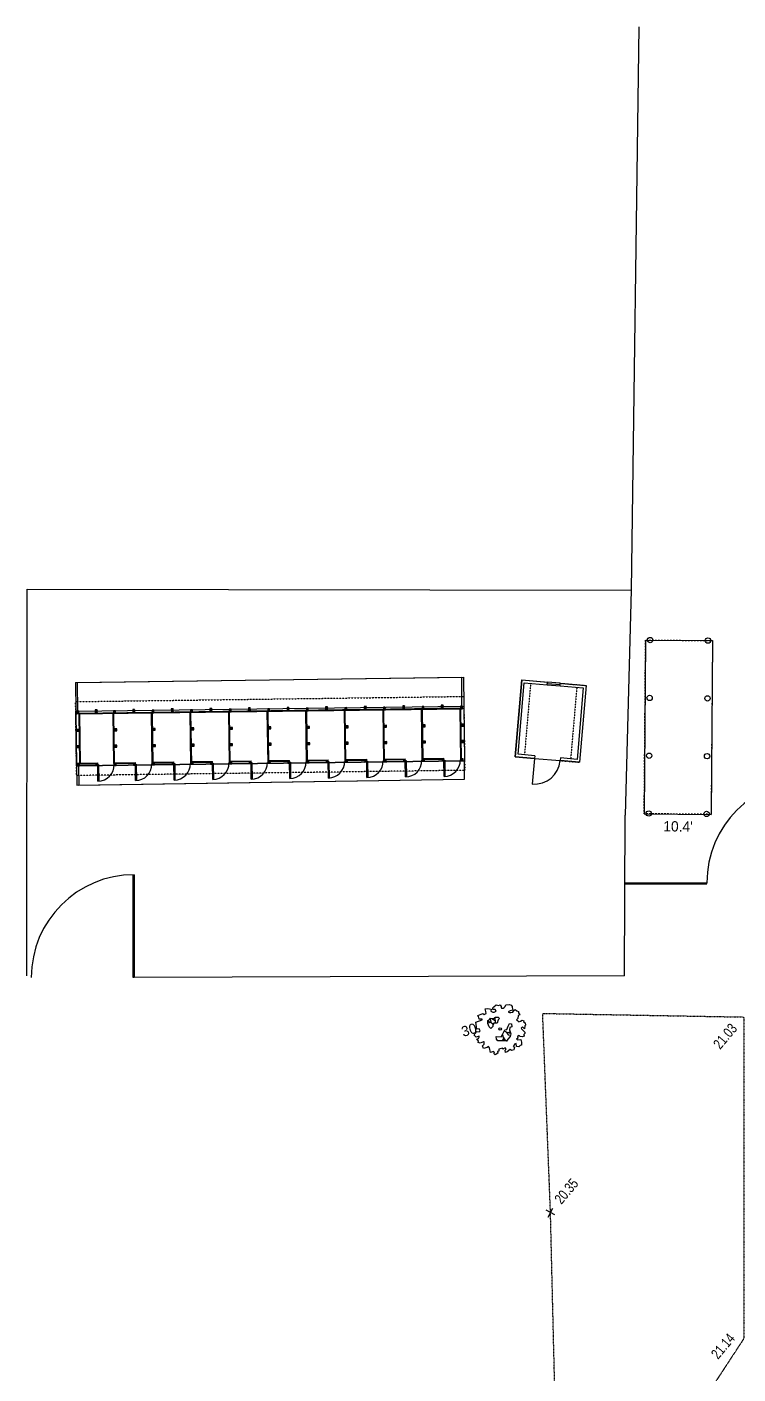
# Model space of a CAD drawing. Header units: inches. Extents: x -625442 to 34963, y -27993 to 66986.
# Drawn here: x 238 to 1565, y 28513 to 31030 of the extents above; entities that cross this region are included whole.
import ezdxf
from ezdxf.enums import TextEntityAlignment as Align

# ---------------------------------------------------------------- set-up
doc = ezdxf.new("R2010")
doc.units = ezdxf.units.IN
doc.header["$LTSCALE"] = 0.5
doc.header["$MEASUREMENT"] = 0
doc.linetypes.add('DASHED2', pattern=[0.375, 0.25, -0.125])
doc.linetypes.add('HIDDEN2', pattern=[0.1875, 0.125, -0.0625])
for name, color, linetype in [('BUILDING', 253, 'DASHED2'), ('EDGE OF PAVEMENT', 253, 'DASHED2'), ('FENCE', 7, 'FEN_LINE'), ('P-ABOVE', 201, 'HIDDEN2'), ('P-BELOW-LIGHT', 143, 'Continuous'), ('P-DOOR', 51, 'Continuous'), ('P-RAILING', 60, 'Continuous'), ('P-WALL', 90, 'Continuous'), ('P-WINDOW', 213, 'Continuous'), ('SPOT ELEVATION TEXT', 252, 'Continuous'), ('TEXT', 7, 'Continuous'), ('Trees-Anno', 43, 'Continuous'), ('TreesMARK', 46, 'Continuous')]:
    doc.layers.add(name, color=color, linetype=linetype)
doc.styles.add('BLDG', font='IC-Romans.shx', dxfattribs={"width": 0.8})
doc.styles.get("Standard").update_dxf_attribs({"font": 'Arial.ttf'})
doc.styles.add('TXT', font='IC-Romans.shx')
doc.linetypes.add('FEN_LINE', pattern='A,0.5,-0.2,[" X ",Standard,S=0.1,R=0,X=-0.1,Y=-0.05],-0.25', length=0.95)

# ---------------------------------------------------------------- blocks, each defined once
blk = doc.blocks.new('SPT10')
at = {"color": 0, "linetype": 'Continuous'}
for p, q in [((-0.35, -0.35), (0.35, 0.35)), ((0.35, -0.35), (-0.35, 0.35))]:
    blk.add_line(p, q, dxfattribs=at)
blk = doc.blocks.new('TREE11')
at = {"linetype": 'Continuous'}
for p, q in [((-0.134, 0.178), (-0.184, 0.176)), ((-0.156, 0.177), (-0.179, 0.211)), ((-0.132, 0.24), (-0.134, 0.178)), ((-0.134, 0.178), (-0.103, 0.129)), ((-0.094, 0.242), (-0.047, 0.184)), ((-0.034, 0.247), (-0.058, 0.14)), ((0.006, -0.194), (-0.03, -0.231)), ((0.008, -0.119), (0.006, -0.244)), ((0.008, -0.167), (0.027, -0.23)), ((0.027, -0.23), (0.058, -0.256)), ((0.065, -0.059), (0.113, -0.104)), ((0.096, -0.089), (0.115, -0.156)), ((0.113, -0.104), (0.17, -0.108)), ((0.115, -0.156), (0.157, -0.173)), ((0.141, -0.107), (0.163, -0.133))]:
    blk.add_line(p, q, dxfattribs=at)
for points in [[(-0.04, 0.357), (-0.015, 0.344), (0.008, 0.351), (0.028, 0.361), (0.015, 0.389), (-0.027, 0.402), (-0.019, 0.434), (0.006, 0.451), (0.063, 0.474), (0.102, 0.449), (0.138, 0.447), (0.147, 0.41), (0.136, 0.393), (0.141, 0.378), (0.17, 0.37), (0.196, 0.378), (0.22, 0.391), (0.243, 0.415), (0.313, 0.402), (0.339, 0.381), (0.35, 0.351), (0.344, 0.329), (0.34, 0.28), (0.289, 0.282), (0.248, 0.275), (0.265, 0.252), (0.293, 0.244), (0.328, 0.244), (0.361, 0.265), (0.39, 0.275), (0.412, 0.246), (0.437, 0.224), (0.433, 0.195), (0.446, 0.154), (0.413, 0.148), (0.388, 0.092), (0.354, 0.079), (0.368, 0.058), (0.388, 0.027), (0.422, 0.031), (0.457, 0.043), (0.483, 0.016), (0.474, 0.001), (0.503, -0.026), (0.494, -0.071), (0.476, -0.084), (0.45, -0.136), (0.429, -0.087), (0.398, -0.104), (0.399, -0.119), (0.44, -0.196), (0.432, -0.226), (0.411, -0.238), (0.409, -0.268), (0.363, -0.268), (0.329, -0.255), (0.315, -0.23), (0.28, -0.238), (0.276, -0.273), (0.246, -0.282), (0.266, -0.303), (0.327, -0.315), (0.32, -0.365), (0.306, -0.423), (0.28, -0.423), (0.248, -0.44), (0.207, -0.421), (0.216, -0.36), (0.179, -0.362), (0.166, -0.381), (0.14, -0.4), (0.162, -0.419), (0.138, -0.464), (0.091, -0.464), (0.072, -0.441), (0.001, -0.467), (-0.033, -0.467), (-0.028, -0.422), (-0.003, -0.413), (-0.014, -0.379), (-0.063, -0.389), (-0.062, -0.374), (-0.141, -0.37), (-0.149, -0.404), (-0.177, -0.406), (-0.18, -0.435), (-0.24, -0.45), (-0.26, -0.42), (-0.236, -0.405), (-0.254, -0.38), (-0.315, -0.38), (-0.303, -0.291), (-0.316, -0.259), (-0.349, -0.272), (-0.418, -0.27), (-0.422, -0.212), (-0.383, -0.196), (-0.372, -0.151), (-0.384, -0.142), (-0.455, -0.151), (-0.484, -0.125), (-0.473, -0.106), (-0.49, -0.053), (-0.458, -0.053), (-0.439, -0.033), (-0.432, -0.017), (-0.493, -0.016), (-0.518, 0.028), (-0.497, 0.053), (-0.45, 0.082), (-0.409, 0.069), (-0.382, 0.08), (-0.388, 0.119), (-0.437, 0.131), (-0.412, 0.266), (-0.287, 0.27), (-0.282, 0.283), (-0.337, 0.3), (-0.331, 0.357), (-0.341, 0.379), (-0.305, 0.383), (-0.238, 0.387), (-0.216, 0.358), (-0.176, 0.368), (-0.17, 0.404), (-0.164, 0.459), (-0.113, 0.45), (-0.059, 0.418), (-0.073, 0.387)], [(-0.118, 0.258), (-0.067, 0.236), (-0.022, 0.249), (0.027, 0.23), (0.047, 0.196), (0.015, 0.181), (-0.022, 0.128), (-0.087, 0.145), (-0.114, 0.117), (-0.121, 0.09), (-0.174, 0.064), (-0.194, 0.1), (-0.201, 0.17), (-0.18, 0.224), (-0.136, 0.243)], [(0.014, -0.114), (0.079, -0.044), (0.118, -0.048), (0.163, 0.008), (0.206, 0.048), (0.241, 0.034), (0.227, -0.023), (0.185, -0.025), (0.166, -0.07), (0.171, -0.149), (0.145, -0.196), (0.088, -0.232), (0.048, -0.263), (-0.004, -0.237), (-0.053, -0.224), (-0.108, -0.207), (-0.126, -0.167), (-0.115, -0.115), (-0.029, -0.154)]]:
    blk.add_lwpolyline(points, close=True, dxfattribs=at)
blk.add_circle((0, 0), 0.0248, dxfattribs=at)

msp = doc.modelspace()

# ---------------------------------------------------------------- linework, layer by layer
at = {"layer": 'BUILDING'}
for points in [[(1233.59915, 29803.43429), (1281.69489, 29799.30798)], [(1233.24615, 29658.93558), (1269.38581, 29655.83503)]]:
    msp.add_lwpolyline(points, dxfattribs=at)
at = {"layer": 'EDGE OF PAVEMENT'}
msp.add_lwpolyline([(390.69341, 27549.35612), (569.8904, 27544.7417, 0.2981390383), (787.33109, 27646.58865), (1180.5917, 28218.46808, 0.1475932194), (1225.11935, 28404.57411), (1215.23144, 28814.57359), (1200.63529, 29186.60675), (1576.1916, 29179.92897), (1576.01731, 28578.97056), (1317.40146, 28183.47514), (947.93987, 27659.94626, 0.2046570886), (907.99638, 27221.43484)], format="xyb", dxfattribs=at)
at = {"layer": 'FENCE'}
for points in [[(1380.194, 31029.52583), (1365.60568, 29977.41382)], [(237.8829, 29256.95583), (238.34427, 29979.35082), (1365.60568, 29977.41382), (1354.85345, 29556.83417)], [(1392.74543, 29884.153), (1390.12752, 29559.55832)], [(1392.74543, 29884.153), (1517.66356, 29883.14552)], [(1517.66356, 29883.14552), (1515.04566, 29558.55084)], [(328.20398, 29805.0915), (1052.83207, 29814.80014)], [(328.20398, 29805.0915), (328.92742, 29751.09635)], [(332.67708, 29751.14659), (331.95365, 29805.14174), (1049.11278, 29814.75031), (1049.11278, 29760.74546)], [(1052.83207, 29814.80014), (1053.5555, 29760.80499)], [(1161.59125, 29809.61211), (1149.28217, 29666.13917)], [(1161.59125, 29809.61211), (1210.62905, 29805.40498)], [(1281.69489, 29799.30798), (1269.38581, 29655.83503)], [(328.92742, 29751.09635), (1053.5555, 29760.80499)], [(328.92742, 29751.09635), (330.2942, 29649.08272)], [(1053.5555, 29760.80499), (1054.92229, 29658.79136)], [(330.2942, 29649.08272), (1054.92229, 29658.79136)], [(330.2942, 29649.08272), (330.68456, 29612.88554), (1054.70417, 29624.06269), (1054.92229, 29658.79136)], [(334.04356, 29649.15574), (334.52872, 29612.94489), (1054.70417, 29624.06269)], [(1149.28217, 29666.13917), (1185.42183, 29663.03861)], [(1353.62742, 29256.94758), (1354.85345, 29556.83417)], [(1390.12752, 29559.55832), (1515.04566, 29558.55084)], [(1353.62742, 29256.94758), (437.89051, 29253.798)]]:
    msp.add_lwpolyline(points, dxfattribs=at)
at = {"layer": 'P-ABOVE'}
for p, q in [((1178.10163, 29803.17726), (1166.64735, 29669.66771)), ((1264.32971, 29795.77943), (1252.87543, 29662.26988))]:
    msp.add_line(p, q, dxfattribs=at)
for points in [[(1392.74543, 29884.153), (1517.66356, 29883.14552), (1515.04566, 29558.55084), (1390.12752, 29559.55832)], [(328.68627, 29769.09473), (1053.31436, 29778.80337), (1055.16343, 29640.79297), (330.53535, 29631.08433)]]:
    msp.add_lwpolyline(points, close=True, dxfattribs=at)
at = {"layer": 'P-BELOW-LIGHT'}
for p, q in [((1209.25959, 29800.5041), (1233.17175, 29798.45259)), ((1233.59915, 29803.43429), (1209.68699, 29805.4858)), ((330.92724, 29751.12314), (334.47381, 29747.67035)), ((334.42692, 29751.17003), (330.97413, 29747.62346)), ((330.99422, 29746.12359), (330.97413, 29747.62346)), ((330.99422, 29746.12359), (1050.92961, 29755.76936)), ((334.47381, 29747.67035), (1050.90951, 29757.26922)), ((365.14737, 29753.58181), (368.72074, 29748.12919)), ((368.64705, 29753.6287), (365.22105, 29748.0823)), ((397.98821, 29747.02118), (399.24082, 29653.52958)), ((399.42109, 29752.04083), (402.96766, 29748.58803)), ((402.92077, 29752.08772), (399.46798, 29748.54115)), ((399.48807, 29747.04128), (400.74068, 29653.54967)), ((435.39106, 29754.52294), (438.96443, 29749.07032)), ((438.89075, 29754.56983), (435.46475, 29749.02343)), ((469.98175, 29747.98576), (471.28125, 29650.99447)), ((471.41463, 29753.00541), (474.9612, 29749.55261)), ((474.91431, 29753.0523), (471.46152, 29749.50572)), ((471.48161, 29748.00586), (472.78111, 29651.01456)), ((507.3846, 29755.48752), (510.95797, 29750.0349)), ((510.88429, 29755.53441), (507.45829, 29749.98801)), ((541.97529, 29748.95034), (543.27478, 29651.95904)), ((543.40817, 29753.96998), (546.95474, 29750.51719)), ((546.90785, 29754.01687), (543.45506, 29750.4703)), ((543.47515, 29748.97043), (544.77465, 29651.97914)), ((579.37814, 29756.45209), (582.95151, 29750.99948)), ((582.87783, 29756.49898), (579.45182, 29750.95259)), ((613.96882, 29749.91491), (615.26832, 29652.92362)), ((615.4017, 29754.93456), (618.94828, 29751.48176)), ((618.90139, 29754.98145), (615.44859, 29751.43487)), ((615.46869, 29749.93501), (616.76819, 29652.94371)), ((651.37168, 29757.41667), (654.94505, 29751.96405)), ((654.87137, 29757.46356), (651.44536, 29751.91716)), ((685.96236, 29750.87949), (687.26186, 29653.8882)), ((687.39524, 29755.89914), (690.94182, 29752.44634)), ((690.89493, 29755.94603), (687.44213, 29752.39945)), ((687.46223, 29750.89959), (688.76173, 29653.90829)), ((723.36522, 29758.38125), (726.93859, 29752.92863)), ((726.8649, 29758.42813), (723.4389, 29752.88174)), ((757.9559, 29751.84407), (759.2554, 29654.85277)), ((759.38878, 29756.86371), (762.93536, 29753.41092)), ((762.88847, 29756.9106), (759.43567, 29753.36403)), ((759.45577, 29751.86416), (760.75526, 29654.87287)), ((795.35876, 29759.34582), (798.93213, 29753.8932)), ((798.85844, 29759.39271), (795.43244, 29753.84632)), ((829.94944, 29752.80864), (831.24894, 29655.81735)), ((831.38232, 29757.82829), (834.9289, 29754.37549)), ((834.88201, 29757.87518), (831.42921, 29754.3286)), ((831.4493, 29752.82874), (832.7488, 29655.83744)), ((867.3523, 29760.3104), (870.92566, 29754.85778)), ((870.85198, 29760.35729), (867.42598, 29754.81089)), ((901.94298, 29753.77322), (903.24248, 29656.78192)), ((903.37586, 29758.79287), (906.92243, 29755.34007)), ((906.87554, 29758.83976), (903.42275, 29755.29318)), ((903.44284, 29753.79331), (904.74234, 29656.80202)), ((939.34583, 29761.27497), (942.9192, 29755.82236)), ((942.84552, 29761.32186), (939.41952, 29755.77547)), ((973.93652, 29754.7378), (975.23602, 29657.7465)), ((975.3694, 29759.75744), (978.91597, 29756.30465)), ((978.86908, 29759.80433), (975.41629, 29756.25776)), ((975.43638, 29754.75789), (976.73588, 29657.7666)), ((1011.33937, 29762.23955), (1014.91274, 29756.78693)), ((1014.83906, 29762.28644), (1011.41306, 29756.74004)), ((1045.93005, 29755.70237), (1047.22955, 29658.71108)), ((1047.36294, 29760.72202), (1050.90951, 29757.26922)), ((1050.86262, 29760.76891), (1047.40982, 29757.22233)), ((1047.42992, 29755.72247), (1048.72942, 29658.73117)), ((1050.90951, 29757.26922), (1050.92961, 29755.76936)), ((334.49391, 29746.17048), (335.72642, 29654.17874)), ((335.99377, 29746.19058), (337.22629, 29654.19883)), ((687.85074, 29721.90219), (693.39713, 29718.47618)), ((687.89763, 29718.4025), (693.35024, 29721.97587)), ((759.84428, 29722.86676), (765.39067, 29719.44076)), ((759.89117, 29719.36708), (765.34378, 29722.94045)), ((831.83781, 29723.83134), (837.38421, 29720.40534)), ((831.8847, 29720.33165), (837.33732, 29723.90502)), ((903.83135, 29724.79592), (909.37775, 29721.36991)), ((903.87824, 29721.29623), (909.33086, 29724.8696)), ((975.82489, 29725.76049), (981.37129, 29722.33449)), ((975.87178, 29722.26081), (981.3244, 29725.83418)), ((1047.81843, 29726.72507), (1053.36483, 29723.29907)), ((1047.86532, 29723.22538), (1053.31794, 29726.79875)), ((329.38291, 29717.0994), (334.92931, 29713.6734)), ((329.4298, 29713.59972), (334.88242, 29717.17308)), ((399.87658, 29718.04388), (405.42298, 29714.61788)), ((399.92347, 29714.5442), (405.37609, 29718.11757)), ((471.87012, 29719.00846), (477.41652, 29715.58246)), ((471.91701, 29715.50877), (477.36963, 29719.08214)), ((543.86366, 29719.97304), (549.41006, 29716.54703)), ((543.91055, 29716.47335), (549.36317, 29720.04672)), ((615.8572, 29720.93761), (621.40359, 29717.51161)), ((615.90409, 29717.43793), (621.35671, 29721.01129)), ((1048.22704, 29696.22781), (1053.77343, 29692.8018)), ((1048.27392, 29692.72812), (1053.72654, 29696.30149)), ((329.79152, 29686.60214), (335.33791, 29683.17614)), ((329.8384, 29683.10245), (335.29102, 29686.67582)), ((400.28519, 29687.54662), (405.83158, 29684.12062)), ((400.33208, 29684.04693), (405.7847, 29687.6203)), ((472.27873, 29688.5112), (477.82512, 29685.08519)), ((472.32562, 29685.01151), (477.77823, 29688.58488)), ((544.27227, 29689.47577), (549.81866, 29686.04977)), ((544.31915, 29685.97609), (549.77177, 29689.54946)), ((616.2658, 29690.44035), (621.8122, 29687.01435)), ((616.31269, 29686.94066), (621.76531, 29690.51403)), ((688.25934, 29691.40493), (693.80574, 29687.97892)), ((688.30623, 29687.90524), (693.75885, 29691.47861)), ((760.25288, 29692.3695), (765.79928, 29688.9435)), ((760.29977, 29688.86982), (765.75239, 29692.44318)), ((832.24642, 29693.33408), (837.79282, 29689.90807)), ((832.29331, 29689.83439), (837.74593, 29693.40776)), ((904.23996, 29694.29865), (909.78635, 29690.87265)), ((904.28685, 29690.79897), (909.73946, 29694.37234)), ((976.2335, 29695.26323), (981.77989, 29691.83723)), ((976.28039, 29691.76354), (981.733, 29695.33691)), ((332.22674, 29654.13185), (369.97335, 29654.63758)), ((332.24683, 29652.63198), (332.22674, 29654.13185)), ((332.24683, 29652.63198), (369.99344, 29653.13772)), ((332.24683, 29652.63198), (335.79341, 29649.17919)), ((335.74652, 29652.67887), (332.29372, 29649.1323)), ((366.49376, 29653.09083), (370.04033, 29649.63803)), ((369.99344, 29653.13772), (366.54065, 29649.59114)), ((369.99344, 29653.13772), (369.97335, 29654.63758)), ((399.24082, 29653.52958), (400.74068, 29653.54967)), ((400.72059, 29655.04954), (440.21704, 29655.57871)), ((400.74068, 29653.54967), (440.23714, 29654.07885)), ((400.74068, 29653.54967), (404.28726, 29650.09687)), ((404.24037, 29653.59656), (400.78757, 29650.04998)), ((436.73745, 29654.03196), (440.28403, 29650.57916)), ((440.23714, 29654.07885), (436.78434, 29650.53227)), ((440.23714, 29654.07885), (440.21704, 29655.57871)), ((471.28125, 29650.99447), (472.78111, 29651.01456)), ((472.71413, 29656.01411), (512.21058, 29656.54329)), ((472.73422, 29654.51425), (512.23068, 29655.04342)), ((472.73422, 29654.51425), (476.2808, 29651.06145)), ((476.23391, 29654.56114), (472.78111, 29651.01456)), ((508.73099, 29654.99654), (512.27757, 29651.54374)), ((512.23068, 29655.04342), (508.77788, 29651.49685)), ((512.23068, 29655.04342), (512.21058, 29656.54329)), ((543.27478, 29651.95904), (544.77465, 29651.97914)), ((544.70766, 29656.97869), (584.20412, 29657.50787)), ((544.72776, 29655.47882), (584.22422, 29656.008)), ((544.72776, 29655.47882), (548.27434, 29652.02603)), ((548.22745, 29655.52571), (544.77465, 29651.97914)), ((580.72453, 29655.96111), (584.2711, 29652.50832)), ((584.22422, 29656.008), (580.77142, 29652.46143)), ((584.22422, 29656.008), (584.20412, 29657.50787)), ((615.26832, 29652.92362), (616.76819, 29652.94371)), ((616.7012, 29657.94327), (656.19766, 29658.47244)), ((616.7213, 29656.4434), (656.21775, 29656.97258)), ((616.7213, 29656.4434), (620.26787, 29652.9906)), ((620.22098, 29656.49029), (616.76819, 29652.94371)), ((652.71807, 29656.92569), (656.26464, 29653.47289)), ((656.21775, 29656.97258), (652.76496, 29653.426)), ((656.21775, 29656.97258), (656.19766, 29658.47244)), ((687.26186, 29653.8882), (688.76173, 29653.90829)), ((688.69474, 29658.90784), (728.1912, 29659.43702)), ((688.71484, 29657.40798), (728.21129, 29657.93715)), ((688.71484, 29657.40798), (692.26141, 29653.95518)), ((692.21452, 29657.45487), (688.76173, 29653.90829)), ((724.71161, 29657.89026), (728.25818, 29654.43747)), ((728.21129, 29657.93715), (724.7585, 29654.39058)), ((728.21129, 29657.93715), (728.1912, 29659.43702)), ((759.2554, 29654.85277), (760.75526, 29654.87287)), ((760.68828, 29659.87242), (800.18474, 29660.4016)), ((760.70838, 29658.37255), (800.20483, 29658.90173)), ((760.70838, 29658.37255), (764.25495, 29654.91976)), ((764.20806, 29658.41944), (760.75526, 29654.87287)), ((796.70515, 29658.85484), (800.25172, 29655.40204)), ((800.20483, 29658.90173), (796.75203, 29655.35516)), ((800.20483, 29658.90173), (800.18474, 29660.4016)), ((831.24894, 29655.81735), (832.7488, 29655.83744)), ((832.68182, 29660.83699), (872.17827, 29661.36617)), ((832.70191, 29659.33713), (872.19837, 29659.86631)), ((832.70191, 29659.33713), (836.24849, 29655.88433)), ((836.2016, 29659.38402), (832.7488, 29655.83744)), ((868.69868, 29659.81942), (872.24526, 29656.36662)), ((872.19837, 29659.86631), (868.74557, 29656.31973)), ((872.19837, 29659.86631), (872.17827, 29661.36617)), ((903.24248, 29656.78192), (904.74234, 29656.80202)), ((904.67536, 29661.80157), (944.17181, 29662.33075)), ((904.69545, 29660.30171), (944.19191, 29660.83088)), ((904.69545, 29660.30171), (908.24203, 29656.84891)), ((908.19514, 29660.34859), (904.74234, 29656.80202)), ((940.69222, 29660.78399), (944.2388, 29657.3312)), ((944.19191, 29660.83088), (940.73911, 29657.28431)), ((944.19191, 29660.83088), (944.17181, 29662.33075)), ((975.23602, 29657.7465), (976.73588, 29657.7666)), ((976.6689, 29662.76615), (1016.16535, 29663.29532)), ((976.68899, 29661.26628), (1016.18545, 29661.79546)), ((976.68899, 29661.26628), (980.23557, 29657.81349)), ((980.18868, 29661.31317), (976.73588, 29657.7666)), ((1012.68576, 29661.74857), (1016.23234, 29658.29577)), ((1016.18545, 29661.79546), (1012.73265, 29658.24888)), ((1016.18545, 29661.79546), (1016.16535, 29663.29532)), ((1047.22955, 29658.71108), (1048.72942, 29658.73117)), ((1048.68253, 29662.23086), (1052.2291, 29658.77806)), ((1052.18222, 29662.27775), (1048.72942, 29658.73117)), ((1185.42183, 29663.03861), (1233.24615, 29658.93558))]:
    msp.add_line(p, q, dxfattribs=at)
for points in [[(328.92742, 29751.09635), (1053.5555, 29760.80499), (1054.92229, 29658.79136), (330.2942, 29649.08272)], [(371.51675, 29651.40797), (371.92871, 29620.66073), (370.42884, 29620.64063), (370.01689, 29651.38787)], [(441.76045, 29652.3491), (442.1724, 29621.60186), (440.67254, 29621.58176), (440.26058, 29652.32901)], [(513.75399, 29653.31368), (514.16594, 29622.56644), (512.66608, 29622.54634), (512.25412, 29653.29358)], [(585.74753, 29654.27825), (586.15948, 29623.53101), (584.65961, 29623.51092), (584.24766, 29654.25816)], [(657.74106, 29655.24283), (658.15302, 29624.49559), (656.65315, 29624.47549), (656.2412, 29655.22273)], [(729.7346, 29656.20741), (730.14656, 29625.46017), (728.64669, 29625.44007), (728.23474, 29656.18731)], [(801.72814, 29657.17198), (802.1401, 29626.42474), (800.64023, 29626.40465), (800.22828, 29657.15189)], [(873.72168, 29658.13656), (874.13363, 29627.38932), (872.63377, 29627.36922), (872.22181, 29658.11646)], [(945.71522, 29659.10114), (946.12717, 29628.35389), (944.62731, 29628.3338), (944.21535, 29659.08104)], [(1017.70876, 29660.06571), (1018.12071, 29629.31847), (1016.62085, 29629.29838), (1016.20889, 29660.04562)], [(437.88317, 29253.80953), (435.88317, 29253.80943), (435.88317, 29445.7979), (437.88317, 29445.798)]]:
    msp.add_lwpolyline(points, close=True, dxfattribs=at)
for centre, radius, start, end in [((370.01689, 29651.38787), 30.75, 270.76760847, 0.76760847), ((440.26058, 29652.32901), 30.75, 270.76760847, 0.76760847), ((512.25412, 29653.29358), 30.75, 270.76760847, 0.76760847), ((584.24766, 29654.25816), 30.75, 270.76760847, 0.76760847), ((656.2412, 29655.22273), 30.75, 270.76760847, 0.76760847), ((728.23474, 29656.18731), 30.75, 270.76760847, 0.76760847), ((800.22828, 29657.15189), 30.75, 270.76760847, 0.76760847), ((872.22181, 29658.11646), 30.75, 270.76760847, 0.76760847), ((944.21535, 29659.08104), 30.75, 270.76760847, 0.76760847), ((1016.20889, 29660.04562), 30.75, 270.76760847, 0.76760847), ((1699.09474, 29430.82024), 192, 90.00000015, 180), ((437.88317, 29253.798), 192, 90.00000015, 180)]:
    msp.add_arc(centre, radius, start, end, dxfattribs=at)
at = {"layer": 'P-DOOR'}
msp.add_line((1185.42183, 29663.03861), (1181.31881, 29615.21429), dxfattribs=at)
msp.add_arc((1185.42183, 29663.03861), 48, 265.09638947, 355.09638947, dxfattribs=at)
at = {"layer": 'P-RAILING'}
for p, q in [((1354.33827, 29428.82018), (1354.33827, 29430.82024)), ((1507.09474, 29428.82018), (1507.09474, 29430.82024))]:
    msp.add_line(p, q, dxfattribs=at)
for points in [[(1354.33827, 29430.82024), (1354.33827, 29430.82024), (1507.09474, 29430.82024)], [(1354.33827, 29428.82018), (1507.09474, 29428.82018)]]:
    msp.add_lwpolyline(points, dxfattribs=at)
at = {"layer": 'P-WALL'}
for p, q in [((1209.25959, 29800.5041), (1209.68699, 29805.4858)), ((1233.17175, 29798.45259), (1233.59915, 29803.43429)), ((1185.84923, 29668.02031), (1185.42183, 29663.03861)), ((1233.67355, 29663.91728), (1233.24615, 29658.93558))]:
    msp.add_line(p, q, dxfattribs=at)
for points in [[(1185.42183, 29663.03861), (1149.28217, 29666.13917), (1161.59125, 29809.61211), (1209.68699, 29805.4858)], [(1185.84923, 29668.02031), (1154.69127, 29670.69347), (1166.14555, 29804.20302), (1209.25959, 29800.5041)], [(1233.17175, 29798.45259), (1276.28579, 29794.75367), (1264.83151, 29661.24413), (1233.67355, 29663.91728)], [(1233.59915, 29803.43429), (1281.69489, 29799.30798), (1269.38581, 29655.83503), (1233.24615, 29658.93558)]]:
    msp.add_lwpolyline(points, dxfattribs=at)
for points in [[(330.97413, 29747.62346), (334.47381, 29747.67035), (334.42692, 29751.17003), (330.92724, 29751.12314)], [(365.22105, 29748.0823), (368.72074, 29748.12919), (368.64705, 29753.6287), (365.14737, 29753.58181)], [(399.46798, 29748.54115), (402.96766, 29748.58803), (402.92077, 29752.08772), (399.42109, 29752.04083)], [(435.46475, 29749.02343), (438.96443, 29749.07032), (438.89075, 29754.56983), (435.39106, 29754.52294)], [(471.46152, 29749.50572), (474.9612, 29749.55261), (474.91431, 29753.0523), (471.41463, 29753.00541)], [(507.45829, 29749.98801), (510.95797, 29750.0349), (510.88429, 29755.53441), (507.3846, 29755.48752)], [(543.45506, 29750.4703), (546.95474, 29750.51719), (546.90785, 29754.01687), (543.40817, 29753.96998)], [(579.45182, 29750.95259), (582.95151, 29750.99948), (582.87783, 29756.49898), (579.37814, 29756.45209)], [(615.44859, 29751.43487), (618.94828, 29751.48176), (618.90139, 29754.98145), (615.4017, 29754.93456)], [(651.44536, 29751.91716), (654.94505, 29751.96405), (654.87137, 29757.46356), (651.37168, 29757.41667)], [(687.44213, 29752.39945), (690.94182, 29752.44634), (690.89493, 29755.94603), (687.39524, 29755.89914)], [(723.4389, 29752.88174), (726.93859, 29752.92863), (726.8649, 29758.42813), (723.36522, 29758.38125)], [(759.43567, 29753.36403), (762.93536, 29753.41092), (762.88847, 29756.9106), (759.38878, 29756.86371)], [(795.43244, 29753.84632), (798.93213, 29753.8932), (798.85844, 29759.39271), (795.35876, 29759.34582)], [(831.42921, 29754.3286), (834.9289, 29754.37549), (834.88201, 29757.87518), (831.38232, 29757.82829)], [(867.42598, 29754.81089), (870.92566, 29754.85778), (870.85198, 29760.35729), (867.3523, 29760.3104)], [(903.42275, 29755.29318), (906.92243, 29755.34007), (906.87554, 29758.83976), (903.37586, 29758.79287)], [(939.41952, 29755.77547), (942.9192, 29755.82236), (942.84552, 29761.32186), (939.34583, 29761.27497)], [(975.41629, 29756.25776), (978.91597, 29756.30465), (978.86908, 29759.80433), (975.3694, 29759.75744)], [(1011.41306, 29756.74004), (1014.91274, 29756.78693), (1014.83906, 29762.28644), (1011.33937, 29762.23955)], [(1047.40982, 29757.22233), (1050.90951, 29757.26922), (1050.86262, 29760.76891), (1047.36294, 29760.72202)], [(693.39713, 29718.47618), (693.35024, 29721.97587), (687.85074, 29721.90219), (687.89763, 29718.4025)], [(765.39067, 29719.44076), (765.34378, 29722.94045), (759.84428, 29722.86676), (759.89117, 29719.36708)], [(837.38421, 29720.40534), (837.33732, 29723.90502), (831.83781, 29723.83134), (831.8847, 29720.33165)], [(909.37775, 29721.36991), (909.33086, 29724.8696), (903.83135, 29724.79592), (903.87824, 29721.29623)], [(981.37129, 29722.33449), (981.3244, 29725.83418), (975.82489, 29725.76049), (975.87178, 29722.26081)], [(1053.36483, 29723.29907), (1053.31794, 29726.79875), (1047.81843, 29726.72507), (1047.86532, 29723.22538)], [(334.92931, 29713.6734), (334.88242, 29717.17308), (329.38291, 29717.0994), (329.4298, 29713.59972)], [(405.42298, 29714.61788), (405.37609, 29718.11757), (399.87658, 29718.04388), (399.92347, 29714.5442)], [(477.41652, 29715.58246), (477.36963, 29719.08214), (471.87012, 29719.00846), (471.91701, 29715.50877)], [(549.41006, 29716.54703), (549.36317, 29720.04672), (543.86366, 29719.97304), (543.91055, 29716.47335)], [(621.40359, 29717.51161), (621.35671, 29721.01129), (615.8572, 29720.93761), (615.90409, 29717.43793)], [(1053.77343, 29692.8018), (1053.72654, 29696.30149), (1048.22704, 29696.22781), (1048.27392, 29692.72812)], [(335.33791, 29683.17614), (335.29102, 29686.67582), (329.79152, 29686.60214), (329.8384, 29683.10245)], [(405.83158, 29684.12062), (405.7847, 29687.6203), (400.28519, 29687.54662), (400.33208, 29684.04693)], [(477.82512, 29685.08519), (477.77823, 29688.58488), (472.27873, 29688.5112), (472.32562, 29685.01151)], [(549.81866, 29686.04977), (549.77177, 29689.54946), (544.27227, 29689.47577), (544.31915, 29685.97609)], [(621.8122, 29687.01435), (621.76531, 29690.51403), (616.2658, 29690.44035), (616.31269, 29686.94066)], [(693.80574, 29687.97892), (693.75885, 29691.47861), (688.25934, 29691.40493), (688.30623, 29687.90524)], [(765.79928, 29688.9435), (765.75239, 29692.44318), (760.25288, 29692.3695), (760.29977, 29688.86982)], [(837.79282, 29689.90807), (837.74593, 29693.40776), (832.24642, 29693.33408), (832.29331, 29689.83439)], [(909.78635, 29690.87265), (909.73946, 29694.37234), (904.23996, 29694.29865), (904.28685, 29690.79897)], [(981.77989, 29691.83723), (981.733, 29695.33691), (976.2335, 29695.26323), (976.28039, 29691.76354)], [(332.29372, 29649.1323), (335.79341, 29649.17919), (335.74652, 29652.67887), (332.24683, 29652.63198)], [(366.54065, 29649.59114), (370.04033, 29649.63803), (369.99344, 29653.13772), (366.49376, 29653.09083)], [(400.78757, 29650.04998), (404.28726, 29650.09687), (404.24037, 29653.59656), (400.74068, 29653.54967)], [(436.78434, 29650.53227), (440.28403, 29650.57916), (440.23714, 29654.07885), (436.73745, 29654.03196)], [(472.78111, 29651.01456), (476.2808, 29651.06145), (476.23391, 29654.56114), (472.73422, 29654.51425)], [(508.77788, 29651.49685), (512.27757, 29651.54374), (512.23068, 29655.04342), (508.73099, 29654.99654)], [(544.77465, 29651.97914), (548.27434, 29652.02603), (548.22745, 29655.52571), (544.72776, 29655.47882)], [(580.77142, 29652.46143), (584.2711, 29652.50832), (584.22422, 29656.008), (580.72453, 29655.96111)], [(616.76819, 29652.94371), (620.26787, 29652.9906), (620.22098, 29656.49029), (616.7213, 29656.4434)], [(652.76496, 29653.426), (656.26464, 29653.47289), (656.21775, 29656.97258), (652.71807, 29656.92569)], [(688.76173, 29653.90829), (692.26141, 29653.95518), (692.21452, 29657.45487), (688.71484, 29657.40798)], [(724.7585, 29654.39058), (728.25818, 29654.43747), (728.21129, 29657.93715), (724.71161, 29657.89026)], [(760.75526, 29654.87287), (764.25495, 29654.91976), (764.20806, 29658.41944), (760.70838, 29658.37255)], [(796.75203, 29655.35516), (800.25172, 29655.40204), (800.20483, 29658.90173), (796.70515, 29658.85484)], [(832.7488, 29655.83744), (836.24849, 29655.88433), (836.2016, 29659.38402), (832.70191, 29659.33713)], [(868.74557, 29656.31973), (872.24526, 29656.36662), (872.19837, 29659.86631), (868.69868, 29659.81942)], [(904.74234, 29656.80202), (908.24203, 29656.84891), (908.19514, 29660.34859), (904.69545, 29660.30171)], [(940.73911, 29657.28431), (944.2388, 29657.3312), (944.19191, 29660.83088), (940.69222, 29660.78399)], [(976.73588, 29657.7666), (980.23557, 29657.81349), (980.18868, 29661.31317), (976.68899, 29661.26628)], [(1012.73265, 29658.24888), (1016.23234, 29658.29577), (1016.18545, 29661.79546), (1012.68576, 29661.74857)], [(1048.72942, 29658.73117), (1052.2291, 29658.77806), (1052.18222, 29662.27775), (1048.68253, 29662.23086)]]:
    msp.add_lwpolyline(points, close=True, dxfattribs=at)
for centre in [(1401.20625, 29884.08476), (1509.20274, 29883.21375), (1400.33524, 29776.08827), (1508.33173, 29775.21727), (1399.46424, 29668.09179), (1507.46072, 29667.22078), (1398.59323, 29560.0953), (1506.58972, 29559.22429)]:
    msp.add_circle(centre, 5, dxfattribs=at)
at = {"layer": 'P-WINDOW'}
msp.add_line((1209.47329, 29802.99495), (1233.38545, 29800.94344), dxfattribs=at)

# ---------------------------------------------------------------- block references
at = {"layer": 'SPOT ELEVATION TEXT', "xscale": 19.2, "yscale": 19.2, "zscale": 19.2, "rotation": 16.88515043849411}
msp.add_blockref('SPT10', (1215.23144, 28814.57359), dxfattribs=at)
at = {"layer": 'TreesMARK', "color": 46, "xscale": 96, "yscale": 96, "zscale": 96, "rotation": 16.88515043849411}
msp.add_blockref('TREE11', (1121.32958, 29157.59943), dxfattribs=at)

# ---------------------------------------------------------------- texts
at = {"layer": 'SPOT ELEVATION TEXT', "style": 'BLDG', "width": 0.8}
for s, p in [('21.03', (1548.57523, 29137.9613)), ('20.35', (1252.12503, 28848.34523)), ('21.14', (1544.50314, 28558.95884))]:
    msp.add_text(s, height=19.2, rotation=49.88515044, dxfattribs=at).set_placement(p, align=Align.CENTER)
at = {"layer": 'TEXT', "insert": (1453.47046, 29545.65505), "char_height": 19.2, "attachment_point": 2, "rotation": 359.53791136, "style": 'TXT'}
msp.add_mtext("10.4'", dxfattribs=at)
at = {"layer": 'Trees-Anno', "insert": (1079.69969, 29150.62508), "char_height": 19.2, "attachment_point": 9, "rotation": 16.88515044, "style": 'TXT'}
msp.add_mtext('30', dxfattribs=at)

doc.saveas('drawing.dxf')
